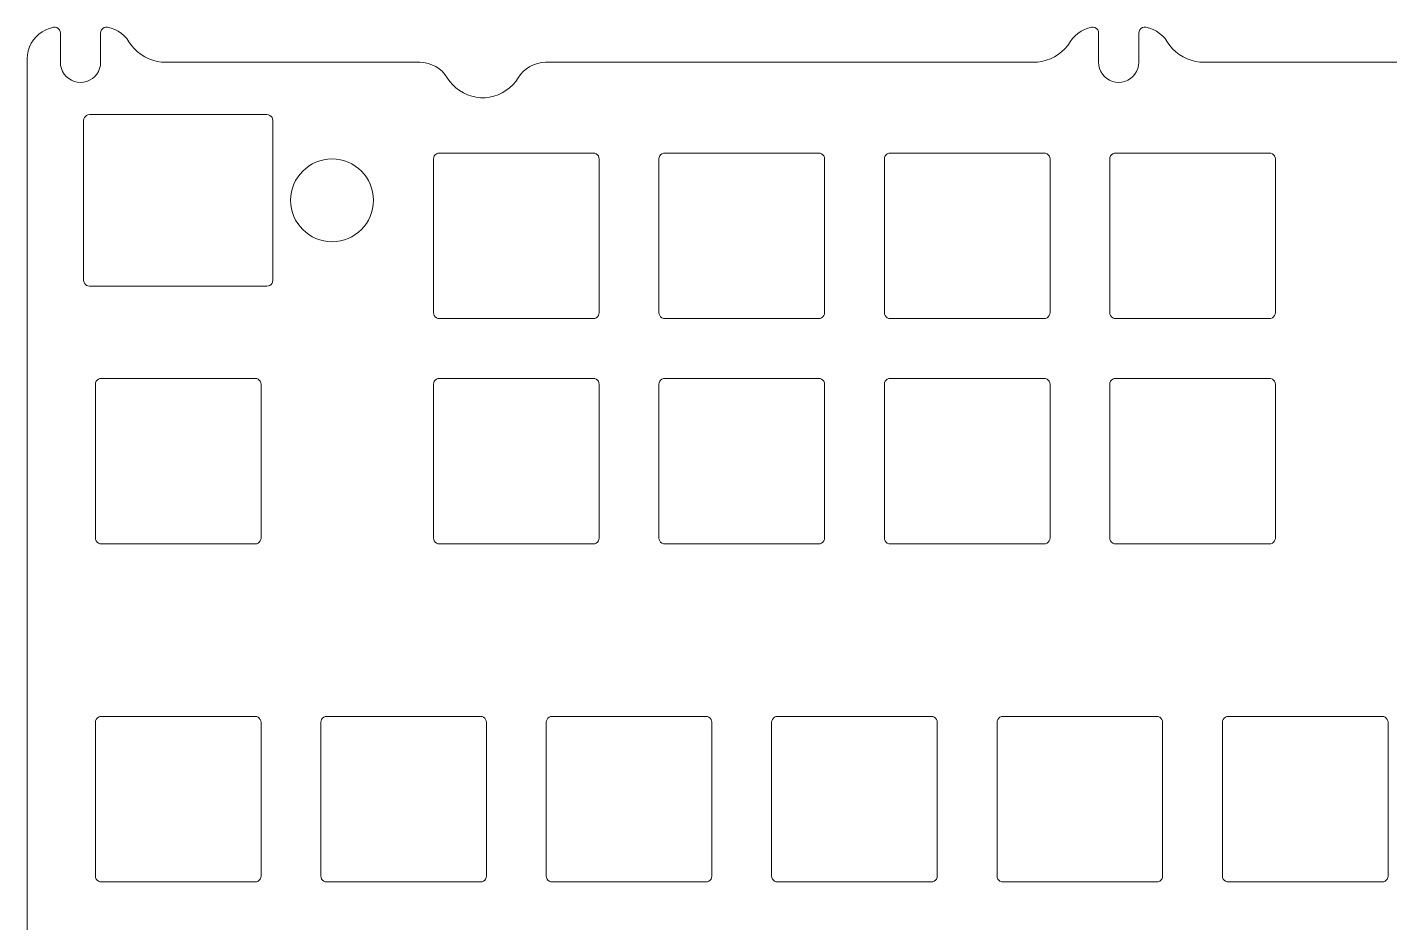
# Model space of a CAD drawing. Header units: millimetres. Extents: x 13 to 410, y 53 to 213.
# Drawn here: x 13.3 to 128.5, y 137.7 to 213.4 of the extents above; entities that cross this region are included whole.
import ezdxf

# ---------------------------------------------------------------- set-up
doc = ezdxf.new("R2010")
doc.units = ezdxf.units.MM
doc.layers.add('VISIBLE', color=7, linetype='Continuous', lineweight=0)

msp = doc.modelspace()

# ---------------------------------------------------------------- linework, layer by layer
at = {"layer": 'VISIBLE'}
for p, q in [((14.56, 213.02), (14.86, 213.18)), ((14.86, 213.18), (15.18, 213.3)), ((15.18, 213.3), (15.51, 213.39)), ((15.51, 213.39), (15.65, 213.39)), ((15.65, 213.39), (15.79, 213.36)), ((15.79, 213.36), (15.92, 213.28)), ((15.92, 213.28), (16.01, 213.17)), ((16.01, 213.17), (16.08, 213.04)), ((16.08, 213.04), (16.1, 212.9)), ((19.5, 212.9), (19.52, 213.04)), ((19.52, 213.04), (19.58, 213.17)), ((19.58, 213.17), (19.68, 213.28)), ((19.68, 213.28), (19.8, 213.36)), ((19.8, 213.36), (19.94, 213.39)), ((19.94, 213.39), (20.09, 213.39)), ((20.09, 213.39), (20.4, 213.31)), ((20.4, 213.31), (20.7, 213.2)), ((20.7, 213.2), (20.98, 213.05)), ((20.98, 213.05), (21.25, 212.87)), ((102.1, 212.87), (102.36, 213.05)), ((102.36, 213.05), (102.65, 213.2)), ((102.65, 213.2), (102.95, 213.31)), ((102.95, 213.31), (103.26, 213.39)), ((103.26, 213.39), (103.4, 213.39)), ((103.4, 213.39), (103.54, 213.36)), ((103.54, 213.36), (103.67, 213.28)), ((103.67, 213.28), (103.77, 213.17)), ((103.77, 213.17), (103.83, 213.04)), ((103.83, 213.04), (103.85, 212.9)), ((107.25, 212.9), (107.27, 213.04)), ((107.27, 213.04), (107.33, 213.17)), ((107.33, 213.17), (107.43, 213.28)), ((107.43, 213.28), (107.55, 213.36)), ((107.55, 213.36), (107.69, 213.39)), ((107.69, 213.39), (107.84, 213.39)), ((107.84, 213.39), (108.15, 213.31)), ((108.15, 213.31), (108.45, 213.2)), ((108.45, 213.2), (108.73, 213.05)), ((108.73, 213.05), (109, 212.87)), ((13.49, 211.73), (13.63, 212.04)), ((13.63, 212.04), (13.82, 212.33)), ((13.82, 212.33), (14.04, 212.59)), ((14.04, 212.59), (14.28, 212.82)), ((14.28, 212.82), (14.56, 213.02)), ((16.1, 212.9), (16.1, 210.43)), ((19.5, 210.43), (19.5, 212.9)), ((21.25, 212.87), (21.49, 212.66)), ((21.49, 212.66), (21.71, 212.43)), ((21.71, 212.43), (21.89, 212.17)), ((21.89, 212.17), (22.11, 211.86)), ((101.24, 211.86), (101.45, 212.17)), ((101.45, 212.17), (101.64, 212.43)), ((101.64, 212.43), (101.86, 212.66)), ((101.86, 212.66), (102.1, 212.87)), ((103.85, 212.9), (103.85, 210.43)), ((107.25, 210.43), (107.25, 212.9)), ((109, 212.87), (109.24, 212.66)), ((109.24, 212.66), (109.46, 212.43)), ((109.46, 212.43), (109.64, 212.17)), ((109.64, 212.17), (109.86, 211.86)), ((13.3, 210.73), (13.32, 211.07)), ((13.32, 211.07), (13.38, 211.41)), ((13.38, 211.41), (13.49, 211.73)), ((22.11, 211.86), (22.35, 211.58)), ((22.35, 211.58), (22.62, 211.32)), ((22.62, 211.32), (22.92, 211.09)), ((22.92, 211.09), (23.24, 210.9)), ((23.24, 210.9), (23.57, 210.73)), ((99.77, 210.73), (100.11, 210.9)), ((100.11, 210.9), (100.43, 211.09)), ((100.43, 211.09), (100.72, 211.32)), ((100.72, 211.32), (101, 211.58)), ((101, 211.58), (101.24, 211.86)), ((109.86, 211.86), (110.1, 211.58)), ((110.1, 211.58), (110.37, 211.32)), ((110.37, 211.32), (110.67, 211.09)), ((110.67, 211.09), (110.99, 210.9)), ((110.99, 210.9), (111.32, 210.73)), ((13.3, 56.13), (13.3, 210.73)), ((16.1, 210.43), (16.12, 210.17)), ((16.12, 210.17), (16.18, 209.91)), ((16.18, 209.91), (16.28, 209.66)), ((16.28, 209.66), (16.42, 209.43)), ((19.17, 209.43), (19.31, 209.66)), ((19.31, 209.66), (19.41, 209.91)), ((19.41, 209.91), (19.48, 210.17)), ((19.48, 210.17), (19.5, 210.43)), ((23.57, 210.73), (23.92, 210.6)), ((23.92, 210.6), (24.28, 210.51)), ((24.28, 210.51), (24.65, 210.45)), ((24.65, 210.45), (25.03, 210.43)), ((25.03, 210.43), (46.49, 210.43)), ((46.49, 210.43), (46.83, 210.41)), ((46.83, 210.41), (47.17, 210.34)), ((47.17, 210.34), (47.5, 210.23)), ((47.5, 210.23), (47.82, 210.08)), ((47.82, 210.08), (48.11, 209.89)), ((48.11, 209.89), (48.37, 209.67)), ((48.37, 209.67), (48.6, 209.41)), ((54.99, 209.41), (55.23, 209.67)), ((55.23, 209.67), (55.49, 209.89)), ((55.49, 209.89), (55.78, 210.08)), ((55.78, 210.08), (56.09, 210.23)), ((56.09, 210.23), (56.42, 210.34)), ((56.42, 210.34), (56.76, 210.41)), ((56.76, 210.41), (57.11, 210.43)), ((57.11, 210.43), (98.32, 210.43)), ((98.32, 210.43), (98.69, 210.45)), ((98.69, 210.45), (99.06, 210.51)), ((99.06, 210.51), (99.42, 210.6)), ((99.42, 210.6), (99.77, 210.73)), ((103.85, 210.43), (103.87, 210.17)), ((103.87, 210.17), (103.93, 209.91)), ((103.93, 209.91), (104.03, 209.66)), ((104.03, 209.66), (104.17, 209.43)), ((106.92, 209.43), (107.06, 209.66)), ((107.06, 209.66), (107.16, 209.91)), ((107.16, 209.91), (107.23, 210.17)), ((107.23, 210.17), (107.25, 210.43)), ((111.32, 210.73), (111.67, 210.6)), ((111.67, 210.6), (112.03, 210.51)), ((112.03, 210.51), (112.4, 210.45)), ((112.4, 210.45), (112.78, 210.43)), ((112.78, 210.43), (153.99, 210.43)), ((16.42, 209.43), (16.6, 209.23)), ((16.6, 209.23), (16.8, 209.06)), ((16.8, 209.06), (17.03, 208.92)), ((17.03, 208.92), (17.27, 208.82)), ((17.27, 208.82), (17.53, 208.75)), ((17.53, 208.75), (17.8, 208.73)), ((17.8, 208.73), (18.06, 208.75)), ((18.06, 208.75), (18.32, 208.82)), ((18.32, 208.82), (18.57, 208.92)), ((18.57, 208.92), (18.8, 209.06)), ((18.8, 209.06), (19, 209.23)), ((19, 209.23), (19.17, 209.43)), ((48.6, 209.41), (48.8, 209.13)), ((48.8, 209.13), (49.01, 208.81)), ((49.01, 208.81), (49.26, 208.52)), ((49.26, 208.52), (49.53, 208.26)), ((54.06, 208.26), (54.34, 208.52)), ((54.34, 208.52), (54.58, 208.81)), ((54.58, 208.81), (54.8, 209.13)), ((54.8, 209.13), (54.99, 209.41)), ((104.17, 209.43), (104.35, 209.23)), ((104.35, 209.23), (104.55, 209.06)), ((104.55, 209.06), (104.78, 208.92)), ((104.78, 208.92), (105.02, 208.82)), ((105.02, 208.82), (105.28, 208.75)), ((105.28, 208.75), (105.55, 208.73)), ((105.55, 208.73), (105.81, 208.75)), ((105.81, 208.75), (106.07, 208.82)), ((106.07, 208.82), (106.32, 208.92)), ((106.32, 208.92), (106.55, 209.06)), ((106.55, 209.06), (106.75, 209.23)), ((106.75, 209.23), (106.92, 209.43)), ((49.53, 208.26), (49.83, 208.04)), ((49.83, 208.04), (50.16, 207.84)), ((50.16, 207.84), (50.5, 207.68)), ((50.5, 207.68), (50.86, 207.56)), ((50.86, 207.56), (51.23, 207.48)), ((51.23, 207.48), (51.61, 207.44)), ((51.61, 207.44), (51.99, 207.44)), ((51.99, 207.44), (52.36, 207.48)), ((52.36, 207.48), (52.73, 207.56)), ((52.73, 207.56), (53.09, 207.68)), ((53.09, 207.68), (53.44, 207.84)), ((53.44, 207.84), (53.76, 208.04)), ((53.76, 208.04), (54.06, 208.26)), ((18.08, 205.64), (18.06, 205.51)), ((18.06, 205.51), (18.06, 192.01)), ((18.13, 205.76), (18.08, 205.64)), ((18.21, 205.86), (18.13, 205.76)), ((18.31, 205.94), (18.21, 205.86)), ((18.43, 205.99), (18.31, 205.94)), ((18.56, 206.01), (18.43, 205.99)), ((33.56, 206.01), (18.56, 206.01)), ((33.69, 205.99), (33.56, 206.01)), ((33.81, 205.94), (33.69, 205.99)), ((33.91, 205.86), (33.81, 205.94)), ((33.99, 205.76), (33.91, 205.86)), ((34.04, 205.64), (33.99, 205.76)), ((34.06, 205.51), (34.04, 205.64)), ((34.06, 192.01), (34.06, 205.51)), ((47.89, 202.69), (47.78, 202.61)), ((48.01, 202.74), (47.89, 202.69)), ((48.14, 202.76), (48.01, 202.74)), ((61.14, 202.76), (48.14, 202.76)), ((61.26, 202.74), (61.14, 202.76)), ((61.39, 202.69), (61.26, 202.74)), ((61.49, 202.61), (61.39, 202.69)), ((66.94, 202.69), (66.83, 202.61)), ((67.06, 202.74), (66.94, 202.69)), ((67.19, 202.76), (67.06, 202.74)), ((80.19, 202.76), (67.19, 202.76)), ((80.31, 202.74), (80.19, 202.76)), ((80.44, 202.69), (80.31, 202.74)), ((80.54, 202.61), (80.44, 202.69)), ((85.99, 202.69), (85.88, 202.61)), ((86.11, 202.74), (85.99, 202.69)), ((86.24, 202.76), (86.11, 202.74)), ((99.24, 202.76), (86.24, 202.76)), ((99.36, 202.74), (99.24, 202.76)), ((99.49, 202.69), (99.36, 202.74)), ((99.59, 202.61), (99.49, 202.69)), ((105.04, 202.69), (104.93, 202.61)), ((105.16, 202.74), (105.04, 202.69)), ((105.29, 202.76), (105.16, 202.74)), ((118.29, 202.76), (105.29, 202.76)), ((118.41, 202.74), (118.29, 202.76)), ((118.54, 202.69), (118.41, 202.74)), ((118.64, 202.61), (118.54, 202.69)), ((47.65, 202.39), (47.64, 202.26)), ((47.64, 202.26), (47.64, 189.26)), ((47.7, 202.51), (47.65, 202.39)), ((47.78, 202.61), (47.7, 202.51)), ((61.57, 202.51), (61.49, 202.61)), ((61.62, 202.39), (61.57, 202.51)), ((61.64, 202.26), (61.62, 202.39)), ((61.64, 189.26), (61.64, 202.26)), ((66.7, 202.39), (66.69, 202.26)), ((66.69, 202.26), (66.69, 189.26)), ((66.75, 202.51), (66.7, 202.39)), ((66.83, 202.61), (66.75, 202.51)), ((80.62, 202.51), (80.54, 202.61)), ((80.67, 202.39), (80.62, 202.51)), ((80.69, 202.26), (80.67, 202.39)), ((80.69, 189.26), (80.69, 202.26)), ((85.75, 202.39), (85.74, 202.26)), ((85.74, 202.26), (85.74, 189.26)), ((85.8, 202.51), (85.75, 202.39)), ((85.88, 202.61), (85.8, 202.51)), ((99.67, 202.51), (99.59, 202.61)), ((99.72, 202.39), (99.67, 202.51)), ((99.74, 202.26), (99.72, 202.39)), ((99.74, 189.26), (99.74, 202.26)), ((104.8, 202.39), (104.79, 202.26)), ((104.79, 202.26), (104.79, 189.26)), ((104.85, 202.51), (104.8, 202.39)), ((104.93, 202.61), (104.85, 202.51)), ((118.72, 202.51), (118.64, 202.61)), ((118.77, 202.39), (118.72, 202.51)), ((118.79, 202.26), (118.77, 202.39)), ((118.79, 189.26), (118.79, 202.26)), ((18.06, 192.01), (18.08, 191.88)), ((18.08, 191.88), (18.13, 191.76)), ((18.13, 191.76), (18.21, 191.65)), ((18.21, 191.65), (18.31, 191.57)), ((18.31, 191.57), (18.43, 191.52)), ((18.43, 191.52), (18.56, 191.51)), ((18.56, 191.51), (33.56, 191.51)), ((33.56, 191.51), (33.69, 191.52)), ((33.69, 191.52), (33.81, 191.57)), ((33.81, 191.57), (33.91, 191.65)), ((33.91, 191.65), (33.99, 191.76)), ((33.99, 191.76), (34.04, 191.88)), ((34.04, 191.88), (34.06, 192.01)), ((47.64, 189.26), (47.65, 189.13)), ((47.65, 189.13), (47.7, 189.01)), ((47.7, 189.01), (47.78, 188.9)), ((47.78, 188.9), (47.89, 188.82)), ((61.39, 188.82), (61.49, 188.9)), ((61.49, 188.9), (61.57, 189.01)), ((61.57, 189.01), (61.62, 189.13)), ((61.62, 189.13), (61.64, 189.26)), ((66.69, 189.26), (66.7, 189.13)), ((66.7, 189.13), (66.75, 189.01)), ((66.75, 189.01), (66.83, 188.9)), ((66.83, 188.9), (66.94, 188.82)), ((80.44, 188.82), (80.54, 188.9)), ((80.54, 188.9), (80.62, 189.01)), ((80.62, 189.01), (80.67, 189.13)), ((80.67, 189.13), (80.69, 189.26)), ((85.74, 189.26), (85.75, 189.13)), ((85.75, 189.13), (85.8, 189.01)), ((85.8, 189.01), (85.88, 188.9)), ((85.88, 188.9), (85.99, 188.82)), ((99.49, 188.82), (99.59, 188.9)), ((99.59, 188.9), (99.67, 189.01)), ((99.67, 189.01), (99.72, 189.13)), ((99.72, 189.13), (99.74, 189.26)), ((104.79, 189.26), (104.8, 189.13)), ((104.8, 189.13), (104.85, 189.01)), ((104.85, 189.01), (104.93, 188.9)), ((104.93, 188.9), (105.04, 188.82)), ((118.54, 188.82), (118.64, 188.9)), ((118.64, 188.9), (118.72, 189.01)), ((118.72, 189.01), (118.77, 189.13)), ((118.77, 189.13), (118.79, 189.26)), ((47.89, 188.82), (48.01, 188.77)), ((48.01, 188.77), (48.14, 188.76)), ((48.14, 188.76), (61.14, 188.76)), ((61.14, 188.76), (61.26, 188.77)), ((61.26, 188.77), (61.39, 188.82)), ((66.94, 188.82), (67.06, 188.77)), ((67.06, 188.77), (67.19, 188.76)), ((67.19, 188.76), (80.19, 188.76)), ((80.19, 188.76), (80.31, 188.77)), ((80.31, 188.77), (80.44, 188.82)), ((85.99, 188.82), (86.11, 188.77)), ((86.11, 188.77), (86.24, 188.76)), ((86.24, 188.76), (99.24, 188.76)), ((99.24, 188.76), (99.36, 188.77)), ((99.36, 188.77), (99.49, 188.82)), ((105.04, 188.82), (105.16, 188.77)), ((105.16, 188.77), (105.29, 188.76)), ((105.29, 188.76), (118.29, 188.76)), ((118.29, 188.76), (118.41, 188.77)), ((118.41, 188.77), (118.54, 188.82)), ((19.08, 183.34), (19.06, 183.21)), ((19.06, 183.21), (19.06, 170.21)), ((19.13, 183.46), (19.08, 183.34)), ((19.21, 183.56), (19.13, 183.46)), ((19.31, 183.64), (19.21, 183.56)), ((19.43, 183.69), (19.31, 183.64)), ((19.56, 183.71), (19.43, 183.69)), ((32.56, 183.71), (19.56, 183.71)), ((32.69, 183.69), (32.56, 183.71)), ((32.81, 183.64), (32.69, 183.69)), ((32.91, 183.56), (32.81, 183.64)), ((32.99, 183.46), (32.91, 183.56)), ((33.04, 183.34), (32.99, 183.46)), ((33.06, 183.21), (33.04, 183.34)), ((33.06, 170.21), (33.06, 183.21)), ((47.65, 183.34), (47.64, 183.21)), ((47.64, 183.21), (47.64, 170.21)), ((47.7, 183.46), (47.65, 183.34)), ((47.78, 183.56), (47.7, 183.46)), ((47.89, 183.64), (47.78, 183.56)), ((48.01, 183.69), (47.89, 183.64)), ((48.14, 183.71), (48.01, 183.69)), ((61.14, 183.71), (48.14, 183.71)), ((61.26, 183.69), (61.14, 183.71)), ((61.39, 183.64), (61.26, 183.69)), ((61.49, 183.56), (61.39, 183.64)), ((61.57, 183.46), (61.49, 183.56)), ((61.62, 183.34), (61.57, 183.46)), ((61.64, 183.21), (61.62, 183.34)), ((61.64, 170.21), (61.64, 183.21)), ((66.7, 183.34), (66.69, 183.21)), ((66.69, 183.21), (66.69, 170.21)), ((66.75, 183.46), (66.7, 183.34)), ((66.83, 183.56), (66.75, 183.46)), ((66.94, 183.64), (66.83, 183.56)), ((67.06, 183.69), (66.94, 183.64)), ((67.19, 183.71), (67.06, 183.69)), ((80.19, 183.71), (67.19, 183.71)), ((80.31, 183.69), (80.19, 183.71)), ((80.44, 183.64), (80.31, 183.69)), ((80.54, 183.56), (80.44, 183.64)), ((80.62, 183.46), (80.54, 183.56)), ((80.67, 183.34), (80.62, 183.46)), ((80.69, 183.21), (80.67, 183.34)), ((80.69, 170.21), (80.69, 183.21)), ((85.75, 183.34), (85.74, 183.21)), ((85.74, 183.21), (85.74, 170.21)), ((85.8, 183.46), (85.75, 183.34)), ((85.88, 183.56), (85.8, 183.46)), ((85.99, 183.64), (85.88, 183.56)), ((86.11, 183.69), (85.99, 183.64)), ((86.24, 183.71), (86.11, 183.69)), ((99.24, 183.71), (86.24, 183.71)), ((99.36, 183.69), (99.24, 183.71)), ((99.49, 183.64), (99.36, 183.69)), ((99.59, 183.56), (99.49, 183.64)), ((99.67, 183.46), (99.59, 183.56)), ((99.72, 183.34), (99.67, 183.46)), ((99.74, 183.21), (99.72, 183.34)), ((99.74, 170.21), (99.74, 183.21)), ((104.8, 183.34), (104.79, 183.21)), ((104.79, 183.21), (104.79, 170.21)), ((104.85, 183.46), (104.8, 183.34)), ((104.93, 183.56), (104.85, 183.46)), ((105.04, 183.64), (104.93, 183.56)), ((105.16, 183.69), (105.04, 183.64)), ((105.29, 183.71), (105.16, 183.69)), ((118.29, 183.71), (105.29, 183.71)), ((118.41, 183.69), (118.29, 183.71)), ((118.54, 183.64), (118.41, 183.69)), ((118.64, 183.56), (118.54, 183.64)), ((118.72, 183.46), (118.64, 183.56)), ((118.77, 183.34), (118.72, 183.46)), ((118.79, 183.21), (118.77, 183.34)), ((118.79, 170.21), (118.79, 183.21)), ((19.06, 170.21), (19.08, 170.08)), ((19.08, 170.08), (19.13, 169.96)), ((19.13, 169.96), (19.21, 169.85)), ((19.21, 169.85), (19.31, 169.77)), ((19.31, 169.77), (19.43, 169.72)), ((19.43, 169.72), (19.56, 169.71)), ((19.56, 169.71), (32.56, 169.71)), ((32.56, 169.71), (32.69, 169.72)), ((32.69, 169.72), (32.81, 169.77)), ((32.81, 169.77), (32.91, 169.85)), ((32.91, 169.85), (32.99, 169.96)), ((32.99, 169.96), (33.04, 170.08)), ((33.04, 170.08), (33.06, 170.21)), ((47.64, 170.21), (47.65, 170.08)), ((47.65, 170.08), (47.7, 169.96)), ((47.7, 169.96), (47.78, 169.85)), ((47.78, 169.85), (47.89, 169.77)), ((47.89, 169.77), (48.01, 169.72)), ((48.01, 169.72), (48.14, 169.71)), ((48.14, 169.71), (61.14, 169.71)), ((61.14, 169.71), (61.26, 169.72)), ((61.26, 169.72), (61.39, 169.77)), ((61.39, 169.77), (61.49, 169.85)), ((61.49, 169.85), (61.57, 169.96)), ((61.57, 169.96), (61.62, 170.08)), ((61.62, 170.08), (61.64, 170.21)), ((66.69, 170.21), (66.7, 170.08)), ((66.7, 170.08), (66.75, 169.96)), ((66.75, 169.96), (66.83, 169.85)), ((66.83, 169.85), (66.94, 169.77)), ((66.94, 169.77), (67.06, 169.72)), ((67.06, 169.72), (67.19, 169.71)), ((67.19, 169.71), (80.19, 169.71)), ((80.19, 169.71), (80.31, 169.72)), ((80.31, 169.72), (80.44, 169.77)), ((80.44, 169.77), (80.54, 169.85)), ((80.54, 169.85), (80.62, 169.96)), ((80.62, 169.96), (80.67, 170.08)), ((80.67, 170.08), (80.69, 170.21)), ((85.74, 170.21), (85.75, 170.08)), ((85.75, 170.08), (85.8, 169.96)), ((85.8, 169.96), (85.88, 169.85)), ((85.88, 169.85), (85.99, 169.77)), ((85.99, 169.77), (86.11, 169.72)), ((86.11, 169.72), (86.24, 169.71)), ((86.24, 169.71), (99.24, 169.71)), ((99.24, 169.71), (99.36, 169.72)), ((99.36, 169.72), (99.49, 169.77)), ((99.49, 169.77), (99.59, 169.85)), ((99.59, 169.85), (99.67, 169.96)), ((99.67, 169.96), (99.72, 170.08)), ((99.72, 170.08), (99.74, 170.21)), ((104.79, 170.21), (104.8, 170.08)), ((104.8, 170.08), (104.85, 169.96)), ((104.85, 169.96), (104.93, 169.85)), ((104.93, 169.85), (105.04, 169.77)), ((105.04, 169.77), (105.16, 169.72)), ((105.16, 169.72), (105.29, 169.71)), ((105.29, 169.71), (118.29, 169.71)), ((118.29, 169.71), (118.41, 169.72)), ((118.41, 169.72), (118.54, 169.77)), ((118.54, 169.77), (118.64, 169.85)), ((118.64, 169.85), (118.72, 169.96)), ((118.72, 169.96), (118.77, 170.08)), ((118.77, 170.08), (118.79, 170.21)), ((19.08, 154.76), (19.06, 154.63)), ((19.06, 154.63), (19.06, 141.63)), ((19.13, 154.88), (19.08, 154.76)), ((19.21, 154.99), (19.13, 154.88)), ((19.31, 155.07), (19.21, 154.99)), ((19.43, 155.12), (19.31, 155.07)), ((19.56, 155.13), (19.43, 155.12)), ((32.56, 155.13), (19.56, 155.13)), ((32.69, 155.12), (32.56, 155.13)), ((32.81, 155.07), (32.69, 155.12)), ((32.91, 154.99), (32.81, 155.07)), ((32.99, 154.88), (32.91, 154.99)), ((33.04, 154.76), (32.99, 154.88)), ((33.06, 154.63), (33.04, 154.76)), ((33.06, 141.63), (33.06, 154.63)), ((38.13, 154.76), (38.11, 154.63)), ((38.11, 154.63), (38.11, 141.63)), ((38.18, 154.88), (38.13, 154.76)), ((38.26, 154.99), (38.18, 154.88)), ((38.36, 155.07), (38.26, 154.99)), ((38.48, 155.12), (38.36, 155.07)), ((38.61, 155.13), (38.48, 155.12)), ((51.61, 155.13), (38.61, 155.13)), ((51.74, 155.12), (51.61, 155.13)), ((51.86, 155.07), (51.74, 155.12)), ((51.96, 154.99), (51.86, 155.07)), ((52.04, 154.88), (51.96, 154.99)), ((52.09, 154.76), (52.04, 154.88)), ((52.11, 154.63), (52.09, 154.76)), ((52.11, 141.63), (52.11, 154.63)), ((57.18, 154.76), (57.16, 154.63)), ((57.16, 154.63), (57.16, 141.63)), ((57.23, 154.88), (57.18, 154.76)), ((57.31, 154.99), (57.23, 154.88)), ((57.41, 155.07), (57.31, 154.99)), ((57.53, 155.12), (57.41, 155.07)), ((57.66, 155.13), (57.53, 155.12)), ((70.66, 155.13), (57.66, 155.13)), ((70.79, 155.12), (70.66, 155.13)), ((70.91, 155.07), (70.79, 155.12)), ((71.01, 154.99), (70.91, 155.07)), ((71.09, 154.88), (71.01, 154.99)), ((71.14, 154.76), (71.09, 154.88)), ((71.16, 154.63), (71.14, 154.76)), ((71.16, 141.63), (71.16, 154.63)), ((76.23, 154.76), (76.21, 154.63)), ((76.21, 154.63), (76.21, 141.63)), ((76.28, 154.88), (76.23, 154.76)), ((76.36, 154.99), (76.28, 154.88)), ((76.46, 155.07), (76.36, 154.99)), ((76.58, 155.12), (76.46, 155.07)), ((76.71, 155.13), (76.58, 155.12)), ((89.71, 155.13), (76.71, 155.13)), ((89.84, 155.12), (89.71, 155.13)), ((89.96, 155.07), (89.84, 155.12)), ((90.06, 154.99), (89.96, 155.07)), ((90.14, 154.88), (90.06, 154.99)), ((90.19, 154.76), (90.14, 154.88)), ((90.21, 154.63), (90.19, 154.76)), ((90.21, 141.63), (90.21, 154.63)), ((95.28, 154.76), (95.26, 154.63)), ((95.26, 154.63), (95.26, 141.63)), ((95.33, 154.88), (95.28, 154.76)), ((95.41, 154.99), (95.33, 154.88)), ((95.51, 155.07), (95.41, 154.99)), ((95.63, 155.12), (95.51, 155.07)), ((95.76, 155.13), (95.63, 155.12)), ((108.76, 155.13), (95.76, 155.13)), ((108.89, 155.12), (108.76, 155.13)), ((109.01, 155.07), (108.89, 155.12)), ((109.11, 154.99), (109.01, 155.07)), ((109.19, 154.88), (109.11, 154.99)), ((109.24, 154.76), (109.19, 154.88)), ((109.26, 154.63), (109.24, 154.76)), ((109.26, 141.63), (109.26, 154.63)), ((114.33, 154.76), (114.31, 154.63)), ((114.31, 154.63), (114.31, 141.63)), ((114.38, 154.88), (114.33, 154.76)), ((114.46, 154.99), (114.38, 154.88)), ((114.56, 155.07), (114.46, 154.99)), ((114.68, 155.12), (114.56, 155.07)), ((114.81, 155.13), (114.68, 155.12)), ((127.81, 155.13), (114.81, 155.13)), ((127.94, 155.12), (127.81, 155.13)), ((128.06, 155.07), (127.94, 155.12)), ((128.16, 154.99), (128.06, 155.07)), ((128.24, 154.88), (128.16, 154.99)), ((128.29, 154.76), (128.24, 154.88)), ((128.31, 154.63), (128.29, 154.76)), ((128.31, 141.63), (128.31, 154.63)), ((19.06, 141.63), (19.08, 141.5)), ((19.08, 141.5), (19.13, 141.38)), ((19.13, 141.38), (19.21, 141.28)), ((19.21, 141.28), (19.31, 141.2)), ((19.31, 141.2), (19.43, 141.15)), ((19.43, 141.15), (19.56, 141.13)), ((19.56, 141.13), (32.56, 141.13)), ((32.56, 141.13), (32.69, 141.15)), ((32.69, 141.15), (32.81, 141.2)), ((32.81, 141.2), (32.91, 141.28)), ((32.91, 141.28), (32.99, 141.38)), ((32.99, 141.38), (33.04, 141.5)), ((33.04, 141.5), (33.06, 141.63)), ((38.11, 141.63), (38.13, 141.5)), ((38.13, 141.5), (38.18, 141.38)), ((38.18, 141.38), (38.26, 141.28)), ((38.26, 141.28), (38.36, 141.2)), ((38.36, 141.2), (38.48, 141.15)), ((38.48, 141.15), (38.61, 141.13)), ((38.61, 141.13), (51.61, 141.13)), ((51.61, 141.13), (51.74, 141.15)), ((51.74, 141.15), (51.86, 141.2)), ((51.86, 141.2), (51.96, 141.28)), ((51.96, 141.28), (52.04, 141.38)), ((52.04, 141.38), (52.09, 141.5)), ((52.09, 141.5), (52.11, 141.63)), ((57.16, 141.63), (57.18, 141.5)), ((57.18, 141.5), (57.23, 141.38)), ((57.23, 141.38), (57.31, 141.28)), ((57.31, 141.28), (57.41, 141.2)), ((57.41, 141.2), (57.53, 141.15)), ((57.53, 141.15), (57.66, 141.13)), ((57.66, 141.13), (70.66, 141.13)), ((70.66, 141.13), (70.79, 141.15)), ((70.79, 141.15), (70.91, 141.2)), ((70.91, 141.2), (71.01, 141.28)), ((71.01, 141.28), (71.09, 141.38)), ((71.09, 141.38), (71.14, 141.5)), ((71.14, 141.5), (71.16, 141.63)), ((76.21, 141.63), (76.23, 141.5)), ((76.23, 141.5), (76.28, 141.38)), ((76.28, 141.38), (76.36, 141.28)), ((76.36, 141.28), (76.46, 141.2)), ((76.46, 141.2), (76.58, 141.15)), ((76.58, 141.15), (76.71, 141.13)), ((76.71, 141.13), (89.71, 141.13)), ((89.71, 141.13), (89.84, 141.15)), ((89.84, 141.15), (89.96, 141.2)), ((89.96, 141.2), (90.06, 141.28)), ((90.06, 141.28), (90.14, 141.38)), ((90.14, 141.38), (90.19, 141.5)), ((90.19, 141.5), (90.21, 141.63)), ((95.26, 141.63), (95.28, 141.5)), ((95.28, 141.5), (95.33, 141.38)), ((95.33, 141.38), (95.41, 141.28)), ((95.41, 141.28), (95.51, 141.2)), ((95.51, 141.2), (95.63, 141.15)), ((95.63, 141.15), (95.76, 141.13)), ((95.76, 141.13), (108.76, 141.13)), ((108.76, 141.13), (108.89, 141.15)), ((108.89, 141.15), (109.01, 141.2)), ((109.01, 141.2), (109.11, 141.28)), ((109.11, 141.28), (109.19, 141.38)), ((109.19, 141.38), (109.24, 141.5)), ((109.24, 141.5), (109.26, 141.63)), ((114.31, 141.63), (114.33, 141.5)), ((114.33, 141.5), (114.38, 141.38)), ((114.38, 141.38), (114.46, 141.28)), ((114.46, 141.28), (114.56, 141.2)), ((114.56, 141.2), (114.68, 141.15)), ((114.68, 141.15), (114.81, 141.13)), ((114.81, 141.13), (127.81, 141.13)), ((127.81, 141.13), (127.94, 141.15)), ((127.94, 141.15), (128.06, 141.2)), ((128.06, 141.2), (128.16, 141.28)), ((128.16, 141.28), (128.24, 141.38)), ((128.24, 141.38), (128.29, 141.5)), ((128.29, 141.5), (128.31, 141.63))]:
    msp.add_line(p, q, dxfattribs=at)
msp.add_circle((39.06, 198.76), 3.5, dxfattribs=at)

doc.saveas('drawing.dxf')
